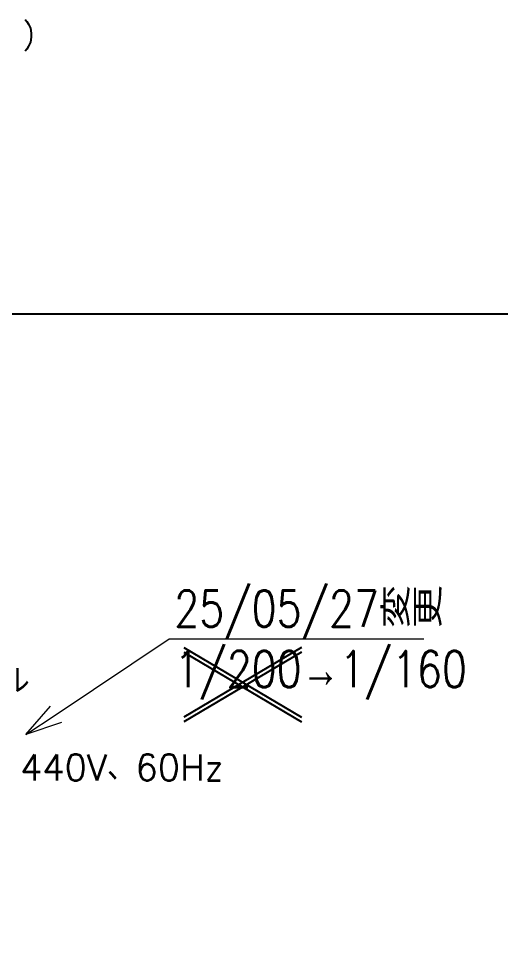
# Model space of a CAD drawing. Header units: millimetres. Extents: x 0 to 38884, y -3675 to 8056.
# Drawn here: x 26984 to 27540, y 2057 to 3142 of the extents above; entities that cross this region are included whole.
import ezdxf
from ezdxf import colors
from ezdxf.entities.mleader import LeaderData, LeaderLine
from ezdxf.enums import TextEntityAlignment as Align
from ezdxf.math import Vec2, Vec3

# ---------------------------------------------------------------- set-up
doc = ezdxf.new("R2010")
doc.units = ezdxf.units.MM
doc.header["$LTSCALE"] = 2.4
doc.header["$PDMODE"] = 99
doc.header["$PDSIZE"] = 1
for name, color, linetype, lineweight in [('07_TEXT', 3, 'Continuous', 13), ('07_寸法線', 3, 'Continuous', 9), ('08_DIM', 3, 'Continuous', 13)]:
    doc.layers.add(name, color=color, linetype=linetype, lineweight=lineweight)
doc.styles.add('KSS_TXT', font='txt.shx', dxfattribs={"bigfont": 'extfont2.shx'})
doc.styles.add('寸法用', font='simplex.shx', dxfattribs={"width": 0.8, "bigfont": '@extfont2.shx'})
doc.dimstyles.new('KSS_DIM', dxfattribs={"dimscale": 2, "dimtxt": 3, "dimasz": 2.5, "dimexe": 1.25, "dimexo": 0.625, "dimtad": 1, "dimdsep": 46, "dimtxsty": 'KSS_TXT', "dimblk": 'OPEN30', "dimcen": 0, "dimazin": 2, "dimtfac": 0.75, "dimtmove": 0, "dimatfit": 3, "dimldrblk": 'OPEN30', "dimfxl": 1.25, "dimtolj": 1, "dimarcsym": 0})

# ---------------------------------------------------------------- blocks, each defined once
blk = doc.blocks.new('*U53')
at = {"layer": '07_TEXT', "color": 0, "style": 'KSS_TXT'}
for s, p in [('(', (61.39, 0.91)), (')', (71.16, 0.91))]:
    blk.add_text(s, height=3, dxfattribs=at).set_placement(p)
blk.add_attdef('補助材料名', (1.87, 1), '', height=3, dxfattribs=at)
blk.add_attdef('個数', text='', height=3, dxfattribs=at).set_placement((66.75, 0.91), align=Align.CENTER)
blk = doc.blocks.new('_Open30')
at = {"color": 0, "linetype": 'ByBlock', "lineweight": -2}
for p, q in [((-1, 0.268), (0, 0)), ((0, 0), (-1, -0.268)), ((0, 0), (-1, 0))]:
    blk.add_line(p, q, dxfattribs=at)
blk = doc.blocks.new('*D1179')
at = {"layer": '08_DIM', "color": 0, "lineweight": -2, "transparency": 16777216}
for p, q in [((25571.7, 2794.6), (25571.7, 2813.4)), ((27641.7, 1909.8), (27641.7, 2813.4)), ((25596.7, 2800.9), (27616.7, 2800.9))]:
    blk.add_line(p, q, dxfattribs=at)
at = {"layer": 'Defpoints', "color": 0, "transparency": 16777216}
for p in [(27641.7, 2800.9), (25571.7, 2788.4), (27641.7, 1903.5)]:
    blk.add_point(p, dxfattribs=at)
at = {"layer": '08_DIM', "color": 0, "lineweight": -2, "transparency": 16777216, "xscale": 25, "yscale": 25, "zscale": 25, "rotation": 180}
blk.add_blockref('_Open30', (25571.7, 2800.9), dxfattribs=at)
at = {"layer": '08_DIM', "color": 0, "lineweight": -2, "transparency": 16777216, "xscale": 25, "yscale": 25, "zscale": 25}
blk.add_blockref('_Open30', (27641.7, 2800.9), dxfattribs=at)
at = {"layer": '08_DIM', "color": 0, "transparency": 16777216, "insert": (26606.7, 2822.1), "char_height": 30, "attachment_point": 5, "style": 'KSS_TXT'}
blk.add_mtext('\\A1;2070', dxfattribs=at)

msp = doc.modelspace()

# ---------------------------------------------------------------- linework, layer by layer
for p, q in [((27174.0219, 2415.231), (27309.7759, 2334.7117)), ((27309.7759, 2415.231), (27174.0219, 2334.7117)), ((27174.0219, 2409.9653), (27309.7759, 2329.4461)), ((27309.7759, 2409.9653), (27174.0219, 2329.4461))]:
    msp.add_line(p, q)

# ---------------------------------------------------------------- block references
at = {"layer": '08_DIM', "color": 15, "xscale": 8, "yscale": 8, "zscale": 8}
msp.add_blockref('*U53', (26418.4052, 3105.0572), dxfattribs=at).add_auto_attribs({'補助材料名': 'BT-M12x35L,SW,PW(SUS)', '個数': '12'})

# ---------------------------------------------------------------- texts
at = {"layer": '07_TEXT', "color": 4, "insert": (26666.1234, 2391.8133), "char_height": 30, "width": 961.465908, "attachment_point": 1, "style": 'KSS_TXT'}
msp.add_mtext('三菱ギヤードモートル\\PGM-SHYF-RH \\P0.4kW、1／200、440V、60Hz', dxfattribs=at)

# ---------------------------------------------------------------- dimensions: what is measured, and where the dimension line sits
at = {"layer": '08_DIM', "color": 1}
dim = msp.add_linear_dim(base=(27641.7122, 2800.8771), p1=(25571.7122, 2788.3771), p2=(27641.7122, 1903.5394), dimstyle='KSS_DIM', override={"dimscale": 10, "dimarcsym": 1}, dxfattribs=at)
dim.commit()
dim.dimension.update_dxf_attribs({"geometry": '*D1179', "text_midpoint": (26606.7122, 2822.1271)})

# ---------------------------------------------------------------- leaders
at = {"layer": '07_寸法線'}
ml = msp.add_multileader_mtext('Standard', dxfattribs=at)
ml.set_content('25/05/27変更\\P1/200→1/160', color=7, style='寸法用')
ml.set_leader_properties(color=256, linetype='ByLayer', lineweight=-1)
ml.set_arrow_properties(name='OPEN30')
ml.build(insert=Vec2(0, 0))
ml.multileader.update_dxf_attribs({"has_dogleg": 0, "text_left_attachment_type": 6, "text_right_attachment_type": 6, "arrow_head_size": 42})
ctx = ml.context
ctx.base_point, ctx.char_height, ctx.arrow_head_size, ctx.landing_gap_size, ctx.plane_origin = Vec3(27157.0526, 2425.2959), 42, 42, 6, Vec3(26818.8602, 1211.5569)
ctx.left_attachment, ctx.right_attachment = 6, 6
notes = []
notes.append((ctx, [(1, (1, 1, 0), (27133.0526, 2425.2959), (1, 0), 24, [(0, [(26991.6358, 2314.6585)], 0, [])])]))
ctx.mtext.insert, ctx.mtext.flow_direction = Vec3(27163.0526, 2481.2959), 5
for ctx, leaders in notes:
    for number, flags, end, landing, length, lines in leaders:
        leader = LeaderData()
        leader.index, (leader.has_last_leader_line, leader.has_dogleg_vector, leader.attachment_direction) = number, flags
        leader.last_leader_point, leader.dogleg_vector, leader.dogleg_length = Vec3(end), Vec3(landing), length
        for number, points, colour, breaks in lines:
            line = LeaderLine()
            line.index, line.vertices, line.color, line.breaks = number, Vec3.list(points), colors.encode_raw_color(colour), breaks
            leader.lines.append(line)
        ctx.leaders.append(leader)

doc.saveas('drawing.dxf')
